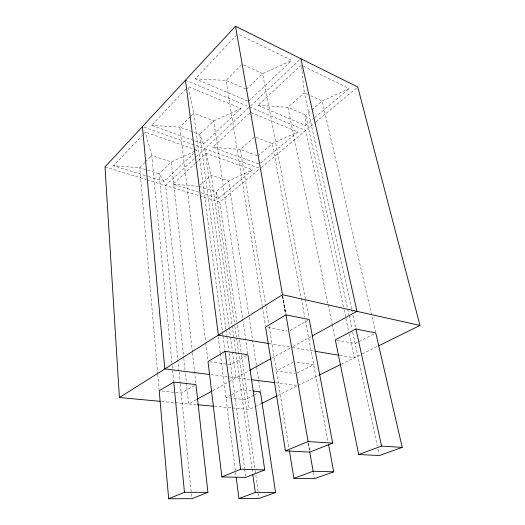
<?xml version="1.0" encoding="UTF-8"?>
<svg xmlns="http://www.w3.org/2000/svg" width="525" height="525" viewBox="0 0 525 525"><rect width="100%" height="100%" fill="white"/><g stroke="black" fill="none" stroke-linecap="round" stroke-linejoin="round"><path stroke-width="0.39" stroke-dasharray="2.62 1.97" d="M301.311 65.12L257.952 105.361L305.386 125.436L305.74 115.087L311.227 110.401M145.399 175.599L113.577 165.762L142.478 135.03M143.03 134.439L145.254 132.077L196.914 150.222L195.74 151.331M193.548 140.444L151.587 125.344L186.874 87.826M247.761 101.049L195.313 78.855L236.48 35.083M144.847 162.514L139.676 167.737L113.577 165.762M145.425 161.93L151.745 155.544L145.254 132.077M190.207 116.648L179.826 127.148L151.587 125.344M190.785 116.064L193.666 113.151L187.996 86.632L240.995 108.478L203.464 144.014L194.309 140.72M241.52 64.765L226.052 80.41L195.313 78.855M246.435 89.276L262.612 73.625L291.743 60.434L237.589 33.902M148.503 176.558L164.03 181.355L193.39 153.556M248.509 101.364L291.743 60.434M194.132 158.793L165.657 185.482L183.717 357.459M196.507 156.568L248.876 107.481M250.668 105.801L300.884 58.734M198.621 192.052L173.06 184.15L194.906 163.872M195.497 163.321L206.128 153.458L252.637 169.792L218.761 198.279L199.395 192.294M258.602 163.859L212.717 147.341L250.412 112.363L297.734 131.867L260.603 163.091M199.953 185.292L211.299 175.232L228.651 180.968L252.637 169.792M254.054 137.32L240.378 149.448L212.717 147.341M257.959 155.925L272.324 143.647L297.734 131.867M311.837 109.882L322.192 101.03L349.204 88.581L303.489 66.189M305.386 125.436L314.147 118.066M314.777 117.534L349.204 88.581M146.993 179.78L219.824 202.04L260.111 168.446M261.358 167.403L315.131 122.568M315.755 122.043L357.781 87.006M194.558 385.396L181.217 393.061L160.027 390.895M246.527 355.556L230.646 364.678L209.619 361.784M290.174 330.494L307.827 320.355M196.396 399.63L188.6 403.922L185.345 372.947M212.71 390.666L228.309 382.088M229.018 381.695L248.889 370.768M271.622 358.273L290.798 347.727M292.93 346.553L310.715 336.774M230.974 394.977L225.94 397.642L229.95 398.048M231.696 394.597L241.047 389.662L252.341 390.935M293.272 362.079L276.426 370.978L295.24 373.564M253.89 395.167L245.188 399.61L230.751 398.134M254.612 394.8L260.413 391.84M297.432 372.953L313.655 364.678L295.549 361.948M373.649 334.071L355.123 343.521L336.112 340.016M232.312 407.945L249.309 409.513L254.402 407.006M255.13 406.645L260.951 403.784M277.679 395.542L297.321 385.868M298.049 385.508L319.239 375.073M341.158 364.278L361.613 354.204M362.342 353.843L377.665 346.297M194.716 151.233L171.275 162.002L159.042 173.841L178.986 371.057M195.444 150.892L196.914 150.222M240.995 108.478L213.721 120.927L199.723 134.472L225.855 329.011M257.952 105.361L287.89 107.323L305.74 115.087L347.504 308.254M173.06 184.15L197.958 186.283M161.733 401.448L196.691 404.663M214.502 406.304L231.499 407.873M210.984 374.673L250.589 379.601M275.527 382.705L297.242 385.409M268.997 343.586L290.706 347.202M292.313 347.471L314.055 351.094M339.819 355.386L354.316 357.794L349.184 333.775M267.986 327.482L287.162 331.006M105.007 166.95L146.213 179.543M198.758 186.349L215.998 191.782L218.761 198.279M143.968 127.148L259.343 168.171M257.191 155.643L240.378 149.448L265.768 305.491M256.121 137.366L272.324 143.647L304.789 317.257M185.476 80.194L248.719 106.608M249.473 106.923L305.721 130.417L343.875 308.956M245.707 88.961L226.052 80.41L262.218 306.016M243.561 64.857L262.612 73.625L305.281 298.646M307.867 94.434L304.283 92.787L301.402 65.933M310.728 95.753L322.192 101.03L375.598 332.181M164.03 181.355L159.042 173.841L139.676 167.737L157.71 373.649M203.464 144.014L199.723 134.472L179.826 127.148L205.649 342.024M206.128 153.458L211.299 175.232L235.751 351.488M351.573 308.956L304.283 92.787L287.89 107.323L327.954 303.785M351.75 309.757L352.275 312.158M352.977 315.361L355.779 328.171M347.675 309.054L348.889 314.665M349.059 315.466L352.006 329.09M352.702 332.299L377.265 445.935M377.961 449.137L378.998 453.935M344.046 309.757L345.758 317.763M345.929 318.563L349.007 332.975M328.118 304.585L332.043 323.833M332.207 324.634L334.989 338.271M305.432 299.453L308.936 317.933M305.386 320.473L328.112 442.011M282.699 296.303L285.803 314.029M282.483 295.7L285.659 313.556M308.339 443.231L309.888 452.091M282.417 295.601L285.587 313.996M308.195 443.061L309.579 451.238M313.248 472.244L314.239 477.894M282.397 295.936L285.495 313.694M265.899 306.298L268.662 323.275M269.187 326.511L289.032 448.455M262.349 306.823L265.46 326.228M248.686 313.976L228.651 180.968L215.998 191.782L234.472 323.295M249.172 317.225L258.582 379.673M258.7 380.487L260.288 391.027M247.793 353.955L213.721 120.927L193.666 113.151L222.508 331.813M219.824 202.04L236.873 321.983M237.333 325.224L239.288 339.006M239.407 339.813L241.48 354.401M241.592 355.215L249.309 409.513M234.924 326.543L236.407 337.096M236.519 337.91L255.084 470.078M255.196 470.892L258.267 492.765M258.385 493.572L259.068 498.435M235.863 352.301L251.941 468.195M252.052 469.002L252.61 473.051M204.809 148.785L229.117 326.635M229.228 327.449L230.449 336.381M230.56 337.194L232.444 350.995M232.555 351.809L236.106 377.797M225.96 329.825L226.721 335.495M226.833 336.308L228.683 350.09M229.117 353.332L244.584 468.477M244.696 469.284L245.674 476.588M222.62 332.627L222.941 335.062M223.046 335.875L224.976 350.51M218.098 336.689L220.192 352.944M220.297 353.758L236.093 476.542M205.748 342.838L207.802 359.933M192.36 352.098L171.275 162.002L151.745 155.544L172.088 364.98M192.452 352.905L195.963 384.589M183.802 358.28L185.259 372.133M179.071 371.871L180.226 383.283M180.305 384.097L191.323 492.982M191.402 493.795L191.73 497.044M172.167 365.794L173.677 381.275M157.782 374.469L159.141 389.99"/><path stroke-width="0.79" d="M378.4 345.936L419.993 325.447L357.781 87.006L235.515 26.25L105.007 166.95L119.405 397.543L160.105 401.297M119.405 397.543L282.489 294.702L419.993 325.447M173.755 382.088L159.213 390.81L168.663 498.75L191.894 498.671L207.92 492.345L195.963 384.589L173.755 382.088L184.459 492.273L168.663 498.75M225.081 351.323L207.998 361.561L221.865 476.943L245.785 477.396L264.744 469.914L247.912 354.762L225.081 351.323L240.64 469.245L221.865 476.943M285.941 314.836L265.591 327.036L285.442 450.883L309.888 452.091L332.673 443.1L309.245 319.541L285.941 314.836L308.116 441.584L332.673 443.1M197.105 399.243L211.995 391.053M249.605 370.374L270.913 358.66M312.139 335.993L356.954 311.351L300.884 58.734M355.95 328.972L335.317 339.872L358.693 454.512L379.345 455.536L402.216 447.379L375.782 332.981L355.95 328.972L381.577 446.106L402.216 447.379M261.68 403.423L276.951 395.902M319.239 375.073L340.43 364.632M285.442 450.883L308.116 441.584M236.198 477.356L238.914 498.501L255.308 492.483L275.579 492.542L260.413 391.84L253.148 391.02M289.426 450.877L293.888 478.314L313.123 471.253L333.69 471.817L328.565 444.426M358.693 454.512L381.577 446.106M275.579 492.542L259.068 498.435L238.914 498.501M333.69 471.817L314.383 478.702L293.888 478.314M184.459 492.273L207.92 492.345M240.64 469.245L264.744 469.914M197.505 404.742L213.695 406.232M209.363 374.469L164.798 368.924L142.433 126.604M251.39 379.7L274.719 382.607M268.196 343.448L218.354 335.147L185.476 80.194M314.862 351.225L339.019 355.248M235.515 26.25L282.489 294.702M309.743 451.92L313.123 471.253M252.84 474.672L255.308 492.483"/></g></svg>
